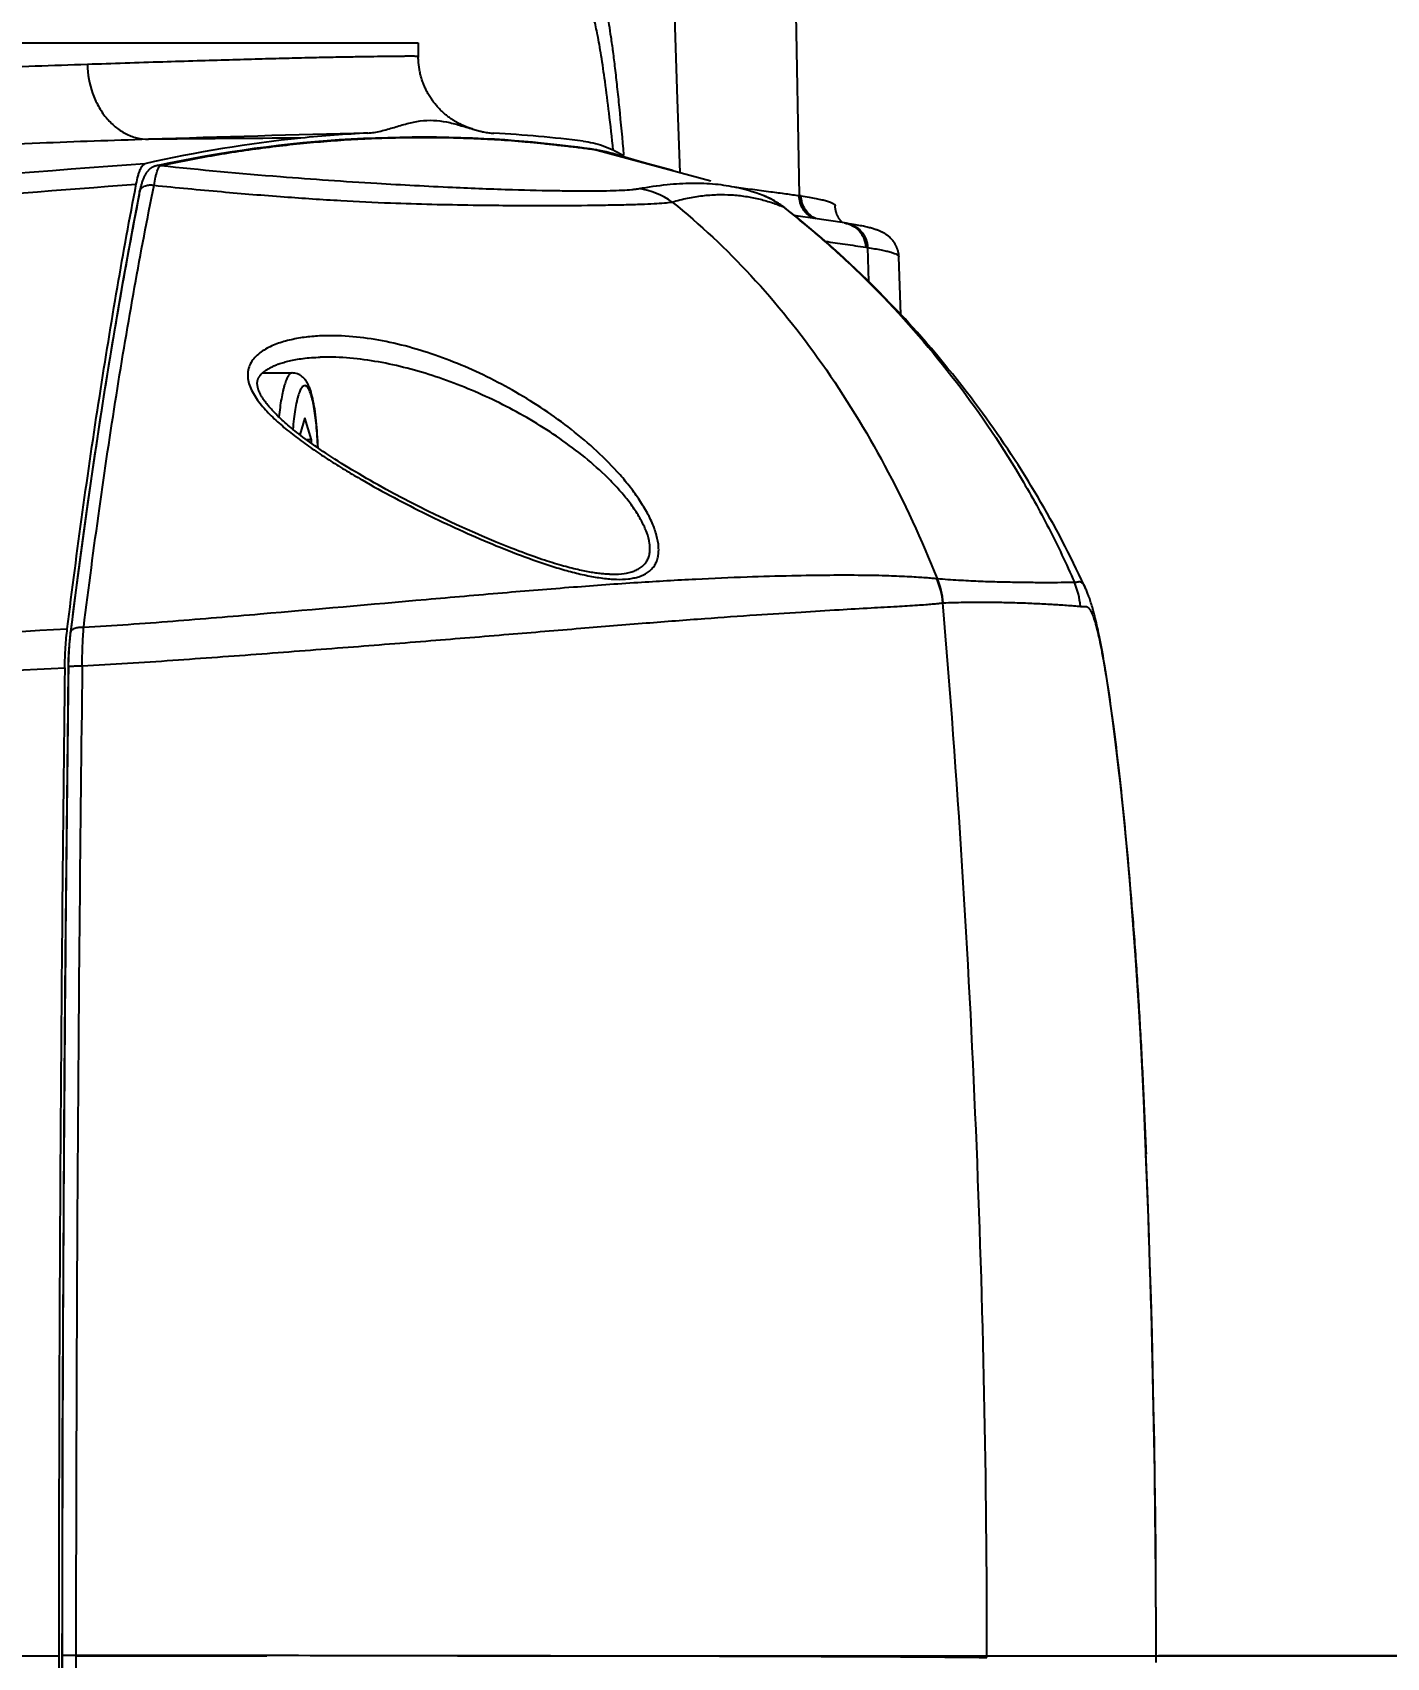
# Model space of a CAD drawing. Header units: millimetres. Extents: x 5828 to 6704, y 123 to 421.
# Drawn here: x 6411.825 to 6414.488, y 189.281 to 192.479 of the extents above; entities that cross this region are included whole.
import ezdxf

# ---------------------------------------------------------------- set-up
doc = ezdxf.new("R2010")
doc.units = ezdxf.units.MM
doc.linetypes.add('CENTER', pattern=[0.6, 0.375, -0.075, 0.075, -0.075])
for name, color, linetype in [('中心线', 7, 'Continuous'), ('外形图', 7, 'Continuous'), ('尺寸标注', 7, 'Continuous')]:
    doc.layers.add(name, color=color, linetype=linetype)
doc.styles.add('微软雅黑', font='msyh.ttc', dxfattribs={"height": 1.5})
doc.dimstyles.new('尺寸标注_1_20比例', dxfattribs={"dimtxt": 1.5, "dimasz": 1.25, "dimexe": 0.5, "dimexo": 0.4, "dimgap": 0.5, "dimtad": 1, "dimdec": 1, "dimlfac": 20, "dimdsep": 46, "dimtxsty": '微软雅黑', "dimcen": 0.09, "dimadec": 0, "dimazin": 0, "dimtp": 0.01, "dimtm": 0.01, "dimtfac": 1, "dimtdec": 1, "dimtofl": 0, "dimtmove": 0, "dimatfit": 3, "dimfxl": 1, "dimtolj": 1, "dimarcsym": 0})

# ---------------------------------------------------------------- blocks, each defined once
blk = doc.blocks.new('*D1102')
at = {"layer": 'Defpoints', "color": 0}
for p in [(6409.4545, 201.6953), (6409.4545, 196.4975), (6406.5795, 189.9086)]:
    blk.add_point(p, dxfattribs=at)
at = {"layer": '尺寸标注', "color": 0, "lineweight": -2}
for p, q in [((6406.5795, 190.3086), (6406.5795, 202.1953)), ((6409.4545, 196.8975), (6409.4545, 202.1953)), ((6405.3295, 201.6953), (6404.0795, 201.6953)), ((6410.7045, 201.6953), (6417.675, 201.6953))]:
    blk.add_line(p, q, dxfattribs=at)
at = {"layer": '尺寸标注', "color": 0}
for points in [[(6405.3295, 201.487), (6405.3295, 201.9037), (6406.5795, 201.6953)], [(6410.7045, 201.9037), (6410.7045, 201.487), (6409.4545, 201.6953)]]:
    blk.add_solid(points, dxfattribs=at)
at = {"layer": '尺寸标注', "color": 0, "insert": (6415.1519, 202.9561), "char_height": 1.5, "attachment_point": 5, "style": '微软雅黑'}
blk.add_mtext('\\A1;\\A1;{\\fAlibaba PuHuiTi 3.0 55 Regular|b0|i0|c134|p18;57.5}', dxfattribs=at)

msp = doc.modelspace()

# ---------------------------------------------------------------- linework, layer by layer
at = {"layer": '中心线', "linetype": 'CENTER', "ltscale": 5}
for p, q in [((6373.6606, 189.2836), (6422.2283, 189.2836)), ((6407.7738, 189.2836), (6411.8764, 189.2836))]:
    msp.add_line(p, q, dxfattribs=at)
at = {"layer": '外形图', "linetype": 'ByBlock'}
for p, q in [((6413.0936, 192.3471), (6413.0813, 192.7076)), ((6413.3248, 192.6086), (6413.3325, 192.1576)), ((6406.326, 192.4586), (6412.583, 192.4586)), ((6412.583, 192.4586), (6412.5835, 192.4306)), ((6412.5835, 192.4298), (6412.5835, 192.4297)), ((6413.0985, 192.203), (6413.0936, 192.3471)), ((6412.6906, 192.2886), (6412.7049, 192.2846)), ((6412.856, 192.2576), (6412.8249, 192.2609)), ((6412.9352, 192.2472), (6413.1593, 192.1864)), ((6412.985, 192.2347), (6412.9659, 192.2403)), ((6412.9881, 192.2369), (6412.988, 192.2377)), ((6413.0072, 192.2283), (6412.985, 192.2347)), ((6413.0352, 192.2204), (6413.0072, 192.2283)), ((6413.0843, 192.2068), (6413.0352, 192.2204)), ((6413.2646, 192.1566), (6413.2619, 192.1577)), ((6413.3147, 192.1256), (6413.3059, 192.1326)), ((6413.3279, 192.1151), (6413.3147, 192.1256)), ((6413.3407, 192.1046), (6413.3279, 192.1151)), ((6413.4218, 192.1039), (6413.3588, 192.1132)), ((6412.0227, 192.1003), (6412.0145, 192.0564)), ((6413.3532, 192.0943), (6413.3407, 192.1046)), ((6413.3654, 192.084), (6413.3532, 192.0943)), ((6413.3773, 192.0738), (6413.3654, 192.084)), ((6413.4256, 192.1033), (6413.4218, 192.1039)), ((6412.0145, 192.0564), (6412.0023, 191.9892)), ((6413.3889, 192.0637), (6413.3773, 192.0738)), ((6413.4002, 192.0536), (6413.3889, 192.0637)), ((6413.4114, 192.0435), (6413.4002, 192.0536)), ((6413.4672, 192.0555), (6413.4694, 191.9889)), ((6413.4224, 192.0335), (6413.4114, 192.0435)), ((6413.4334, 192.0233), (6413.4224, 192.0335)), ((6413.4443, 192.0131), (6413.4334, 192.0233)), ((6413.4552, 192.0026), (6413.4443, 192.0131)), ((6413.5327, 191.9239), (6413.5291, 192.037)), ((6412.0023, 191.9892), (6411.9904, 191.9205)), ((6413.4663, 191.9919), (6413.4552, 192.0026)), ((6413.4775, 191.9808), (6413.4663, 191.9919)), ((6413.489, 191.9693), (6413.4775, 191.9808)), ((6413.5009, 191.9572), (6413.489, 191.9693)), ((6411.9904, 191.9205), (6411.9786, 191.8504)), ((6411.9786, 191.8504), (6411.967, 191.7788)), ((6412.3925, 191.8397), (6412.3905, 191.8397)), ((6412.2771, 191.8086), (6412.3355, 191.8086)), ((6411.967, 191.7788), (6411.9557, 191.706)), ((6411.9557, 191.706), (6411.9446, 191.6319)), ((6412.3602, 191.7202), (6412.3502, 191.6871)), ((6412.3732, 191.6769), (6412.3602, 191.7202)), ((6412.3732, 191.6769), (6412.3637, 191.6769)), ((6412.3732, 191.67), (6412.3732, 191.6769)), ((6411.9446, 191.6319), (6411.9337, 191.5565)), ((6412.5362, 191.5709), (6412.5203, 191.5795)), ((6412.5523, 191.5624), (6412.5362, 191.5709)), ((6411.9337, 191.5565), (6411.923, 191.4799)), ((6412.5685, 191.5539), (6412.5523, 191.5624)), ((6412.5848, 191.5456), (6412.5685, 191.5539)), ((6412.601, 191.5375), (6412.5848, 191.5456)), ((6412.6171, 191.5296), (6412.601, 191.5375)), ((6412.6331, 191.5219), (6412.6171, 191.5296)), ((6412.6488, 191.5145), (6412.6331, 191.5219)), ((6412.6643, 191.5073), (6412.6488, 191.5145)), ((6412.6795, 191.5004), (6412.6643, 191.5073)), ((6411.923, 191.4799), (6411.9126, 191.4022)), ((6412.6944, 191.4938), (6412.6795, 191.5004)), ((6412.7089, 191.4874), (6412.6944, 191.4938)), ((6412.723, 191.4814), (6412.7089, 191.4874)), ((6412.7368, 191.4756), (6412.723, 191.4814)), ((6412.7501, 191.4702), (6412.7368, 191.4756)), ((6412.763, 191.465), (6412.7501, 191.4702)), ((6412.7755, 191.4602), (6412.763, 191.465)), ((6412.9599, 191.4124), (6412.9605, 191.4124)), ((6411.9126, 191.4022), (6411.9024, 191.3234)), ((6411.9024, 191.3234), (6411.8989, 191.2952)), ((6411.8973, 191.2802), (6411.897, 191.2764)), ((6411.8977, 191.284), (6411.8973, 191.2802)), ((6411.8981, 191.2877), (6411.8977, 191.284)), ((6411.8985, 191.2915), (6411.8981, 191.2877)), ((6411.8989, 191.2952), (6411.8985, 191.2915)), ((6413.9249, 191.2821), (6413.9229, 191.292)), ((6413.9268, 191.2722), (6413.9249, 191.2821)), ((6411.8954, 191.2488), (6411.8952, 191.2447)), ((6411.8955, 191.2528), (6411.8954, 191.2488)), ((6411.8957, 191.2568), (6411.8955, 191.2528)), ((6411.8959, 191.2607), (6411.8957, 191.2568)), ((6411.8962, 191.2647), (6411.8959, 191.2607)), ((6411.8964, 191.2686), (6411.8962, 191.2647)), ((6411.8967, 191.2725), (6411.8964, 191.2686)), ((6411.897, 191.2764), (6411.8967, 191.2725)), ((6413.9287, 191.2621), (6413.9268, 191.2722)), ((6413.9306, 191.2518), (6413.9287, 191.2621)), ((6413.9324, 191.2412), (6413.9306, 191.2518)), ((6411.8949, 191.2326), (6411.8939, 191.1498)), ((6411.895, 191.2366), (6411.8949, 191.2326)), ((6411.8951, 191.2407), (6411.895, 191.2366)), ((6411.8952, 191.2447), (6411.8951, 191.2407)), ((6413.9342, 191.2305), (6413.9324, 191.2412)), ((6413.936, 191.2195), (6413.9342, 191.2305)), ((6413.9387, 191.2024), (6413.936, 191.2195)), ((6413.9413, 191.1848), (6413.9387, 191.2024)), ((6413.944, 191.1667), (6413.9413, 191.1848)), ((6411.8939, 191.1498), (6411.8912, 190.9068)), ((6413.9466, 191.1481), (6413.944, 191.1667)), ((6413.9491, 191.1292), (6413.9466, 191.1481)), ((6413.9525, 191.1033), (6413.9491, 191.1292)), ((6413.9558, 191.0767), (6413.9525, 191.1033)), ((6413.9591, 191.0493), (6413.9558, 191.0767)), ((6413.9624, 191.021), (6413.9591, 191.0493)), ((6413.964, 191.0066), (6413.9624, 191.021)), ((6413.9679, 190.9697), (6413.964, 191.0066)), ((6413.9718, 190.9313), (6413.9679, 190.9697)), ((6413.9758, 190.8904), (6413.9718, 190.9313)), ((6411.8912, 190.9068), (6411.8888, 190.6635)), ((6413.9797, 190.8468), (6413.9758, 190.8904)), ((6413.9836, 190.8021), (6413.9797, 190.8468)), ((6413.9873, 190.7576), (6413.9836, 190.8021)), ((6413.9907, 190.7138), (6413.9873, 190.7576)), ((6413.9944, 190.663), (6413.9907, 190.7138)), ((6411.8888, 190.6635), (6411.8869, 190.4203)), ((6413.9977, 190.6136), (6413.9944, 190.663)), ((6414.0009, 190.5629), (6413.9977, 190.6136)), ((6414.0041, 190.5089), (6414.0009, 190.5629)), ((6414.0075, 190.4445), (6414.0041, 190.5089)), ((6411.8869, 190.4203), (6411.8852, 190.1773)), ((6414.0107, 190.3773), (6414.0075, 190.4445)), ((6414.0144, 190.2914), (6414.0107, 190.3773)), ((6414.0152, 190.2713), (6414.0151, 190.2713)), ((6411.8852, 190.1773), (6411.884, 189.9344)), ((6411.884, 189.9344), (6411.8831, 189.6914)), ((6411.8831, 189.6914), (6411.8826, 189.4479)), ((6411.8826, 189.4479), (6411.8825, 189.2037)), ((6415.568, 189.2836), (6414.0394, 189.2836))]:
    msp.add_line(p, q, dxfattribs=at)
for points in [[(6412.6906, 192.2885), (6412.6897, 192.2888), (6412.6888, 192.289), (6412.6879, 192.2893), (6412.687, 192.2896), (6412.6861, 192.2899), (6412.6852, 192.2902), (6412.6843, 192.2905), (6412.6833, 192.2908), (6412.6824, 192.2912), (6412.6814, 192.2915), (6412.6804, 192.2919), (6412.6794, 192.2922), (6412.6784, 192.2926), (6412.6774, 192.293), (6412.6764, 192.2934), (6412.6753, 192.2939), (6412.6742, 192.2943), (6412.6732, 192.2948), (6412.6721, 192.2953), (6412.671, 192.2958), (6412.6698, 192.2963), (6412.6687, 192.2968), (6412.6675, 192.2974), (6412.6663, 192.298), (6412.6651, 192.2986), (6412.6639, 192.2992), (6412.6627, 192.2999), (6412.6614, 192.3005), (6412.6601, 192.3012), (6412.6588, 192.302), (6412.6575, 192.3027), (6412.6562, 192.3035), (6412.6548, 192.3044), (6412.6534, 192.3052), (6412.652, 192.3061), (6412.6506, 192.307), (6412.6492, 192.308), (6412.6477, 192.309), (6412.6463, 192.31), (6412.6448, 192.3111), (6412.6433, 192.3122), (6412.6418, 192.3133), (6412.6403, 192.3145), (6412.6388, 192.3157), (6412.6373, 192.3169), (6412.6357, 192.3182), (6412.6342, 192.3195), (6412.6327, 192.3209), (6412.6312, 192.3223), (6412.6297, 192.3237), (6412.6281, 192.3252), (6412.6266, 192.3267), (6412.6251, 192.3282), (6412.6237, 192.3298), (6412.6222, 192.3314), (6412.6207, 192.333), (6412.6193, 192.3347), (6412.6179, 192.3364), (6412.6165, 192.3381), (6412.6151, 192.3399), (6412.6137, 192.3416), (6412.6124, 192.3435), (6412.611, 192.3453), (6412.6098, 192.3471), (6412.6085, 192.349), (6412.6072, 192.3509), (6412.606, 192.3529), (6412.6048, 192.3548), (6412.6037, 192.3568), (6412.6025, 192.3588), (6412.6014, 192.3608), (6412.6003, 192.3628), (6412.5993, 192.3649), (6412.5983, 192.367), (6412.5973, 192.3691), (6412.5963, 192.3712), (6412.5954, 192.3733), (6412.5945, 192.3754), (6412.5937, 192.3776), (6412.5928, 192.3798), (6412.592, 192.3819), (6412.5913, 192.3841), (6412.5906, 192.3863), (6412.5899, 192.3886), (6412.5892, 192.3908), (6412.5886, 192.393), (6412.588, 192.3953), (6412.5875, 192.3975), (6412.5869, 192.3998), (6412.5865, 192.4021), (6412.586, 192.4044), (6412.5856, 192.4067), (6412.5852, 192.409), (6412.5849, 192.4113), (6412.5846, 192.4136), (6412.5843, 192.4159), (6412.5841, 192.4182), (6412.5839, 192.4206), (6412.5837, 192.4229), (6412.5836, 192.4252), (6412.5835, 192.4275), (6412.5835, 192.4297)], [(6412.8249, 192.2609), (6412.8083, 192.2626), (6412.7909, 192.2642), (6412.7727, 192.2657), (6412.7537, 192.2671), (6412.7337, 192.2684), (6412.7126, 192.2696), (6412.6904, 192.2706), (6412.6673, 192.2714), (6412.6436, 192.2721), (6412.6196, 192.2724), (6412.5955, 192.2726), (6412.5715, 192.2725), (6412.5475, 192.2722), (6412.5236, 192.2716), (6412.4996, 192.2709), (6412.4756, 192.2698), (6412.4517, 192.2686), (6412.4278, 192.2671), (6412.4039, 192.2654), (6412.3801, 192.2634), (6412.3562, 192.2612), (6412.3324, 192.2588), (6412.3085, 192.2562), (6412.2846, 192.2533), (6412.2607, 192.2501), (6412.2367, 192.2467), (6412.2127, 192.2431), (6412.1888, 192.2393), (6412.1647, 192.2352), (6412.1407, 192.2309), (6412.1167, 192.2263), (6412.0926, 192.2215), (6412.0685, 192.2165)], [(6412.9329, 192.2477), (6412.9218, 192.2495), (6412.91, 192.2513), (6412.8974, 192.2529), (6412.8842, 192.2545), (6412.856, 192.2576)], [(6412.9659, 192.2403), (6412.9597, 192.242), (6412.9533, 192.2436), (6412.9467, 192.2451), (6412.9399, 192.2464), (6412.9329, 192.2477)], [(6412.0685, 192.2165), (6412.0678, 192.2163), (6412.0671, 192.2161), (6412.0663, 192.2159), (6412.0656, 192.2157), (6412.0649, 192.2154), (6412.0642, 192.2152), (6412.0634, 192.2149), (6412.0627, 192.2146), (6412.062, 192.2143), (6412.0613, 192.2139), (6412.0607, 192.2136), (6412.06, 192.2132), (6412.0593, 192.2128), (6412.0587, 192.2124), (6412.058, 192.212), (6412.0573, 192.2115), (6412.0567, 192.2111), (6412.0561, 192.2106), (6412.0554, 192.2101), (6412.0548, 192.2095), (6412.0542, 192.209), (6412.0536, 192.2084), (6412.053, 192.2079), (6412.0524, 192.2072), (6412.0518, 192.2066), (6412.0512, 192.2059), (6412.0506, 192.2052), (6412.05, 192.2045), (6412.0494, 192.2038), (6412.0489, 192.203), (6412.0483, 192.2022), (6412.0478, 192.2014), (6412.0472, 192.2005), (6412.0466, 192.1996), (6412.0461, 192.1987), (6412.0455, 192.1977), (6412.045, 192.1966), (6412.0444, 192.1955), (6412.0438, 192.1943), (6412.0433, 192.193), (6412.0427, 192.1917), (6412.0421, 192.1902), (6412.0415, 192.1887), (6412.0409, 192.1871), (6412.0404, 192.1855), (6412.0398, 192.1839), (6412.0393, 192.1823), (6412.0389, 192.1807), (6412.0384, 192.1791), (6412.038, 192.1776), (6412.0376, 192.176), (6412.0372, 192.1744), (6412.0368, 192.1728), (6412.0364, 192.1712), (6412.0361, 192.1697), (6412.0357, 192.1681), (6412.0354, 192.1664), (6412.0351, 192.1649)], [(6413.2619, 192.1577), (6413.2549, 192.1603), (6413.2478, 192.1628), (6413.2406, 192.1652), (6413.2333, 192.1674), (6413.2258, 192.1695), (6413.2181, 192.1716), (6413.2102, 192.1735)], [(6412.0351, 192.1649), (6412.0309, 192.1436), (6412.0227, 192.1003)], [(6413.3059, 192.1326), (6413.3037, 192.1343), (6413.3013, 192.1361), (6413.2989, 192.1378), (6413.2965, 192.1395), (6413.2941, 192.1411), (6413.2916, 192.1427), (6413.2891, 192.1443), (6413.2865, 192.1458), (6413.284, 192.1473), (6413.2814, 192.1487), (6413.2787, 192.1501), (6413.276, 192.1515), (6413.2732, 192.1528), (6413.2704, 192.1541), (6413.2675, 192.1554), (6413.2646, 192.1566)], [(6413.3588, 192.1132), (6413.3308, 192.1174), (6413.3236, 192.1185)], [(6413.4183, 192.1044), (6413.4179, 192.1048), (6413.4173, 192.1053), (6413.4168, 192.1058), (6413.4163, 192.1064), (6413.4157, 192.1069), (6413.4152, 192.1075), (6413.4147, 192.1081), (6413.4142, 192.1088), (6413.4136, 192.1094), (6413.4131, 192.1101), (6413.4126, 192.1108), (6413.4121, 192.1115), (6413.4116, 192.1122), (6413.4111, 192.113), (6413.4106, 192.1137), (6413.4101, 192.1145), (6413.4096, 192.1154), (6413.4092, 192.1162), (6413.4087, 192.1171), (6413.4083, 192.118), (6413.4079, 192.1189), (6413.4075, 192.1198), (6413.4071, 192.1208), (6413.4067, 192.1217), (6413.4063, 192.1227), (6413.406, 192.1238), (6413.4056, 192.1248), (6413.4053, 192.1259), (6413.4051, 192.127), (6413.4048, 192.1281), (6413.4046, 192.1292), (6413.4044, 192.1304), (6413.4042, 192.1315), (6413.404, 192.1327), (6413.4039, 192.1339), (6413.4038, 192.135), (6413.4037, 192.1362), (6413.4037, 192.1374)], [(6413.5291, 192.037), (6413.529, 192.0382), (6413.5289, 192.0394), (6413.5288, 192.0406), (6413.5287, 192.0419), (6413.5285, 192.0431), (6413.5283, 192.0443), (6413.5281, 192.0455), (6413.5278, 192.0467), (6413.5276, 192.0479), (6413.5273, 192.0491), (6413.5269, 192.0502), (6413.5266, 192.0514), (6413.5262, 192.0525), (6413.5258, 192.0536), (6413.5254, 192.0547), (6413.525, 192.0558), (6413.5245, 192.0569), (6413.524, 192.0579), (6413.5235, 192.0589), (6413.523, 192.06), (6413.5225, 192.061), (6413.5219, 192.0619), (6413.5214, 192.0629), (6413.5208, 192.0639), (6413.5202, 192.0648), (6413.5195, 192.0657), (6413.5189, 192.0666), (6413.5183, 192.0675), (6413.5176, 192.0684), (6413.5169, 192.0692), (6413.5162, 192.0701), (6413.5155, 192.0709), (6413.5147, 192.0717), (6413.514, 192.0725), (6413.5132, 192.0733), (6413.5124, 192.0741), (6413.5116, 192.0749), (6413.5108, 192.0756), (6413.5099, 192.0764), (6413.5091, 192.0771), (6413.5082, 192.0779), (6413.5072, 192.0786), (6413.5063, 192.0793), (6413.5053, 192.08), (6413.5043, 192.0807), (6413.5033, 192.0814), (6413.5022, 192.0821), (6413.5011, 192.0828), (6413.5, 192.0834), (6413.4989, 192.0841), (6413.4977, 192.0847), (6413.4965, 192.0854), (6413.4953, 192.086), (6413.494, 192.0866), (6413.4927, 192.0872), (6413.4914, 192.0878), (6413.49, 192.0883), (6413.4886, 192.0889), (6413.4871, 192.0895), (6413.4856, 192.0901), (6413.484, 192.0906), (6413.4823, 192.0912), (6413.4805, 192.0918), (6413.4787, 192.0923), (6413.4768, 192.0929), (6413.4749, 192.0934), (6413.4729, 192.094), (6413.4708, 192.0945), (6413.4686, 192.0951), (6413.4663, 192.0956), (6413.464, 192.0962), (6413.4615, 192.0967), (6413.459, 192.0973), (6413.4563, 192.0979), (6413.4534, 192.0984), (6413.4504, 192.099), (6413.4471, 192.0997), (6413.4436, 192.1003), (6413.4399, 192.101), (6413.4357, 192.1017), (6413.4311, 192.1024), (6413.4256, 192.1033)], [(6413.8954, 191.3862), (6413.8935, 191.3904), (6413.8884, 191.4014), (6413.8832, 191.4124), (6413.8779, 191.4234), (6413.8726, 191.4344), (6413.8671, 191.4454), (6413.8616, 191.4564), (6413.856, 191.4674), (6413.8503, 191.4783), (6413.8446, 191.4892), (6413.8387, 191.5001), (6413.8328, 191.5109), (6413.8268, 191.5217), (6413.8208, 191.5325), (6413.8146, 191.5432), (6413.8084, 191.5539), (6413.8022, 191.5646), (6413.7958, 191.5752), (6413.7894, 191.5858), (6413.783, 191.5963), (6413.7765, 191.6068), (6413.7699, 191.6173), (6413.7633, 191.6277), (6413.7566, 191.638), (6413.7498, 191.6483), (6413.743, 191.6585), (6413.7361, 191.6687), (6413.7292, 191.6789), (6413.7222, 191.689), (6413.7151, 191.6992), (6413.7079, 191.7094), (6413.7005, 191.7196), (6413.6931, 191.7298), (6413.6854, 191.7402), (6413.6776, 191.7507), (6413.6696, 191.7614), (6413.6612, 191.7723), (6413.6526, 191.7834), (6413.6436, 191.7948), (6413.6342, 191.8066), (6413.6242, 191.819), (6413.6135, 191.832), (6413.6026, 191.8449), (6413.5923, 191.8571), (6413.5826, 191.8683), (6413.5735, 191.8788), (6413.5648, 191.8886), (6413.5565, 191.8979), (6413.5486, 191.9066), (6413.541, 191.9149), (6413.5337, 191.9228), (6413.5267, 191.9303), (6413.5199, 191.9375), (6413.5134, 191.9443), (6413.5009, 191.9572)], [(6412.5203, 191.5795), (6412.5046, 191.5882), (6412.4968, 191.5925), (6412.4892, 191.5969), (6412.4816, 191.6012), (6412.4742, 191.6055), (6412.4669, 191.6098), (6412.4598, 191.614), (6412.4527, 191.6182), (6412.4458, 191.6224), (6412.439, 191.6266), (6412.4323, 191.6307), (6412.4259, 191.6348), (6412.4196, 191.6388), (6412.4134, 191.6427), (6412.4074, 191.6466), (6412.4016, 191.6505), (6412.3959, 191.6543), (6412.3904, 191.658), (6412.385, 191.6617), (6412.3798, 191.6653), (6412.3749, 191.6688), (6412.37, 191.6723), (6412.3654, 191.6757), (6412.3609, 191.679), (6412.3565, 191.6822), (6412.3523, 191.6855), (6412.3482, 191.6886), (6412.3443, 191.6917), (6412.3406, 191.6946), (6412.337, 191.6975), (6412.3335, 191.7003), (6412.3302, 191.7031), (6412.327, 191.7058), (6412.324, 191.7084), (6412.3211, 191.711), (6412.3182, 191.7135), (6412.3155, 191.716), (6412.313, 191.7184), (6412.3105, 191.7207), (6412.3081, 191.723), (6412.3059, 191.7252), (6412.3037, 191.7273), (6412.3017, 191.7294), (6412.2997, 191.7314), (6412.2979, 191.7334), (6412.2961, 191.7353), (6412.2944, 191.7372), (6412.2928, 191.7391), (6412.2912, 191.7409), (6412.2897, 191.7426), (6412.2883, 191.7443), (6412.2869, 191.746), (6412.2856, 191.7476), (6412.2844, 191.7492), (6412.2833, 191.7507), (6412.2822, 191.7522), (6412.2811, 191.7537), (6412.2802, 191.7551), (6412.2792, 191.7564), (6412.2783, 191.7578), (6412.2775, 191.7591), (6412.2767, 191.7603), (6412.276, 191.7615), (6412.2753, 191.7627), (6412.2746, 191.7639), (6412.274, 191.765), (6412.2734, 191.7661), (6412.2728, 191.7672), (6412.2723, 191.7683), (6412.2718, 191.7693), (6412.2713, 191.7704), (6412.2709, 191.7714), (6412.2704, 191.7724), (6412.27, 191.7733), (6412.2697, 191.7743), (6412.2693, 191.7752), (6412.269, 191.7761), (6412.2688, 191.7769), (6412.2685, 191.7778), (6412.2682, 191.7786), (6412.268, 191.7794), (6412.2678, 191.7802), (6412.2676, 191.7809), (6412.2675, 191.7817), (6412.2673, 191.7824), (6412.2672, 191.7831), (6412.2671, 191.7838), (6412.267, 191.7846), (6412.2669, 191.7853), (6412.2669, 191.786), (6412.2668, 191.7867), (6412.2668, 191.7875), (6412.2668, 191.7882), (6412.2668, 191.7889), (6412.2668, 191.7897), (6412.2669, 191.7904), (6412.267, 191.7912), (6412.2671, 191.792), (6412.2672, 191.7927), (6412.2674, 191.7935), (6412.2676, 191.7943), (6412.2678, 191.7951), (6412.2681, 191.7959), (6412.2684, 191.7967), (6412.2687, 191.7975), (6412.269, 191.7982), (6412.2694, 191.7989), (6412.2698, 191.7997), (6412.2702, 191.8004), (6412.2706, 191.8011), (6412.2711, 191.8018), (6412.2716, 191.8025), (6412.2721, 191.8032), (6412.2726, 191.8039), (6412.2732, 191.8046), (6412.2738, 191.8052), (6412.2744, 191.8059), (6412.275, 191.8066), (6412.2757, 191.8073), (6412.2764, 191.808), (6412.2772, 191.8087), (6412.2779, 191.8094), (6412.2788, 191.8101), (6412.2796, 191.8108), (6412.2806, 191.8115), (6412.2815, 191.8123), (6412.2825, 191.813), (6412.2836, 191.8138), (6412.2847, 191.8145), (6412.2859, 191.8153), (6412.2871, 191.8161), (6412.2884, 191.8169), (6412.2898, 191.8176), (6412.2912, 191.8184), (6412.2926, 191.8192), (6412.2941, 191.82), (6412.2957, 191.8208), (6412.2974, 191.8216), (6412.2991, 191.8224), (6412.301, 191.8232), (6412.3029, 191.824), (6412.3049, 191.8248), (6412.307, 191.8256), (6412.3092, 191.8264), (6412.3114, 191.8272), (6412.3138, 191.828), (6412.3162, 191.8287), (6412.3187, 191.8295), (6412.3213, 191.8302), (6412.324, 191.831), (6412.3269, 191.8317), (6412.3298, 191.8324), (6412.3329, 191.8331), (6412.336, 191.8338), (6412.3393, 191.8344), (6412.3426, 191.835), (6412.346, 191.8356), (6412.3496, 191.8362), (6412.3532, 191.8367), (6412.357, 191.8372), (6412.3609, 191.8377), (6412.3649, 191.8381), (6412.369, 191.8385), (6412.3731, 191.8388), (6412.3774, 191.8391), (6412.3818, 191.8393), (6412.3862, 191.8395), (6412.3905, 191.8397)], [(6412.9598, 191.4124), (6412.9579, 191.4125), (6412.9556, 191.4126), (6412.9534, 191.4127), (6412.951, 191.4129), (6412.9487, 191.413), (6412.9462, 191.4133), (6412.9437, 191.4135), (6412.9411, 191.4138), (6412.9385, 191.4141), (6412.9357, 191.4144), (6412.9329, 191.4148), (6412.9301, 191.4152), (6412.9271, 191.4156), (6412.9241, 191.4161), (6412.921, 191.4166), (6412.9179, 191.4172), (6412.9146, 191.4178), (6412.9113, 191.4184), (6412.9079, 191.4191), (6412.9045, 191.4199), (6412.9009, 191.4206), (6412.8972, 191.4215), (6412.8935, 191.4223), (6412.8897, 191.4232), (6412.8858, 191.4242), (6412.8818, 191.4252), (6412.8777, 191.4263), (6412.8735, 191.4274), (6412.8693, 191.4286), (6412.8649, 191.4298), (6412.8604, 191.4311), (6412.8559, 191.4325), (6412.8513, 191.4339), (6412.8465, 191.4353), (6412.8417, 191.4369), (6412.8367, 191.4384), (6412.8317, 191.4401), (6412.8265, 191.4418), (6412.8213, 191.4436), (6412.8159, 191.4454), (6412.8105, 191.4473), (6412.8049, 191.4493), (6412.7992, 191.4513), (6412.7935, 191.4534), (6412.7876, 191.4556), (6412.7816, 191.4579), (6412.7755, 191.4602)], [(6413.9229, 191.292), (6413.9219, 191.2971), (6413.9208, 191.3022), (6413.9197, 191.3073), (6413.9186, 191.3123), (6413.9175, 191.3171), (6413.9164, 191.3216), (6413.9153, 191.3259), (6413.9143, 191.3299), (6413.9133, 191.3338), (6413.9123, 191.3375), (6413.9114, 191.3409), (6413.9104, 191.3443), (6413.9095, 191.3475), (6413.9086, 191.3505), (6413.9077, 191.3534), (6413.9068, 191.3562), (6413.906, 191.3589), (6413.9051, 191.3615), (6413.9043, 191.3639), (6413.9034, 191.3663), (6413.9026, 191.3686), (6413.9018, 191.3708), (6413.9009, 191.373), (6413.9001, 191.3751), (6413.8993, 191.3772), (6413.8985, 191.3792), (6413.8977, 191.3811), (6413.8969, 191.3829), (6413.8961, 191.3847), (6413.8954, 191.3862)], [(6414.0351, 189.271), (6414.035, 189.3431), (6414.0347, 189.4155), (6414.0342, 189.4879), (6414.0335, 189.5603), (6414.0326, 189.6325), (6414.0315, 189.7043), (6414.0301, 189.7757), (6414.0286, 189.8465), (6414.0269, 189.9169), (6414.025, 189.9872), (6414.0229, 190.0576), (6414.0205, 190.1282), (6414.018, 190.1994), (6414.0144, 190.2914)]]:
    msp.add_lwpolyline(points, dxfattribs=at)
for centre, radius, start, end in [((6412.614, 189.7266), 2.5576, 95.8689, 102.8392), ((6413.771, 139.6641), 52.6323, 91.40164, 91.87083), ((6412.7546, 123.2861), 68.9859, 90.333983, 90.582891), ((6412.6049, 189.8025), 2.4811, 92.7899, 95.8397), ((6412.6025, 189.8009), 2.4828, 82.9345, 87.0047), ((6412.9288, 192.2238), 0.0242, 74.5423, 80.1223), ((6416.4268, 132.5029), 59.8779, 94.195973, 96.425134), ((6412.0736, 192.1926), 0.0244, 83.002, 102.0234), ((6412.9955, 192.0238), 0.1493, 54.1987, 81.4108), ((6413.208, 192.0182), 0.1496, 52.0284, 68.8902), ((6413.2084, 192.0181), 0.1495, 52.01, 67.8947), ((6413.1864, 191.1598), 1.0085, 81.4273, 81.6708), ((6413.2899, 192.1121), 0.026, 66.3189, 67.2006), ((6413.2955, 190.9489), 1.1198, 81.1801, 81.3704), ((6412.4111, 191.4315), 0.4505, 89.112, 91.3055), ((6412.403, 191.3559), 0.484, 88.6874, 91.2354), ((6413.4655, 191.3435), 0.1505, 4.8318, 23.6716), ((6413.4663, 191.3437), 0.1505, 4.7935, 23.5501), ((6413.7365, 191.3367), 0.1501, 4.7636, 23.4896), ((6389.0256, 189.2891), 24.6766, 359.98029, 4.80526), ((6571.6957, 189.2882), 159.8194, 179.304416, 180.001648), ((6572.1263, 189.2332), 160.2434, 179.2859, 179.981433), ((6577.2452, 189.2022), 165.3353, 179.296566, 179.97126), ((6389.2614, 189.2794), 24.7735, 359.9806, 2.29475), ((6570.4025, 189.2712), 158.5261, 179.995508, 180.698428), ((6572.2016, 189.23), 160.3188, 179.980327, 180.675624), ((6577.3102, 189.2576), 165.4003, 179.99047, 180.664987)]:
    msp.add_arc(centre, radius, start, end, dxfattribs=at)
for points, knots in [([(6412.988, 192.2377), (6412.9853, 192.2689), (6412.9812, 192.3137), (6412.9752, 192.3707), (6412.9711, 192.4072), (6412.9671, 192.4397), (6412.9631, 192.4681), (6412.9593, 192.4926), (6412.9557, 192.5131), (6412.9525, 192.5276), (6412.95, 192.5372), (6412.9483, 192.543), (6412.9466, 192.5478), (6412.9449, 192.5517), (6412.9433, 192.5547), (6412.9417, 192.5569), (6412.94, 192.5583), (6412.9378, 192.5594), (6412.9351, 192.5595), (6412.9324, 192.5592), (6412.9303, 192.559), (6412.9281, 192.559), (6412.9254, 192.5594), (6412.9221, 192.5598), (6412.9188, 192.5602), (6412.9142, 192.5602), (6412.9085, 192.5596), (6412.9014, 192.559), (6412.894, 192.5589), (6412.8863, 192.5592), (6412.8782, 192.5595), (6412.8728, 192.5595), (6412.87, 192.5595)], [0, 0, 0, 0, 0.23762, 0.340788, 0.433596, 0.516137, 0.588558, 0.650993, 0.703473, 0.746012, 0.763598, 0.778774, 0.791586, 0.802136, 0.810656, 0.817429, 0.82281, 0.827293, 0.835364, 0.843429, 0.847485, 0.85156, 0.859839, 0.868247, 0.8767, 0.885205, 0.902581, 0.920534, 0.939142, 0.958555, 0.978828, 1, 1, 1, 1]), ([(6412.9671, 192.247), (6412.9644, 192.2714), (6412.9593, 192.3166), (6412.9515, 192.3787), (6412.945, 192.4236), (6412.9399, 192.4541), (6412.9365, 192.473), (6412.9331, 192.4892), (6412.9298, 192.5027), (6412.9266, 192.5136), (6412.9235, 192.5219), (6412.9208, 192.5272), (6412.9185, 192.5302), (6412.917, 192.5317), (6412.9155, 192.5327), (6412.9136, 192.5335), (6412.9121, 192.5336), (6412.9112, 192.5336)], [0, 0, 0, 0, 0.24812, 0.459067, 0.633282, 0.706871, 0.771549, 0.827322, 0.874214, 0.912354, 0.941994, 0.96375, 0.972131, 0.979152, 0.985105, 0.990365, 1, 1, 1, 1]), ([(6412.5835, 192.4306), (6412.5835, 192.4307), (6412.5833, 192.4309), (6412.5831, 192.431), (6412.5826, 192.4312), (6412.5819, 192.4314), (6412.5807, 192.4315), (6412.5792, 192.4316), (6412.5766, 192.4318), (6412.5725, 192.4318), (6412.5665, 192.4318), (6412.5593, 192.4318), (6412.5508, 192.4316), (6412.5409, 192.4315), (6412.5298, 192.4314), (6412.5123, 192.4312), (6412.4873, 192.4309), (6412.4534, 192.4304), (6412.4145, 192.4297), (6412.3706, 192.4288), (6412.3218, 192.4276), (6412.2682, 192.4261), (6412.2098, 192.4245), (6412.1468, 192.4226), (6412.0538, 192.4197), (6411.9819, 192.4174), (6411.9325, 192.4157)], [0, 0, 0, 0, 0.000499, 0.00087, 0.001348, 0.002654, 0.004447, 0.006736, 0.009525, 0.016609, 0.025705, 0.036811, 0.049926, 0.065046, 0.082166, 0.101278, 0.145434, 0.197429, 0.25718, 0.324597, 0.399563, 0.481957, 0.571655, 0.668517, 0.772341, 1, 1, 1, 1]), ([(6411.9325, 192.4157), (6411.8642, 192.4134), (6411.72, 192.4081), (6411.493, 192.3974), (6411.2455, 192.3826), (6410.9801, 192.3633), (6410.6996, 192.3396), (6410.3034, 192.3027), (6410.0012, 192.2724), (6409.7967, 192.2532)], [0, 0, 0, 0, 0.095647, 0.202071, 0.31819, 0.442819, 0.574683, 0.712435, 1, 1, 1, 1]), ([(6411.9325, 192.4157), (6411.933, 192.3966), (6411.938, 192.368), (6411.9533, 192.3337), (6411.9683, 192.3113), (6411.9864, 192.2928), (6412.007, 192.279), (6412.0294, 192.2704), (6412.0451, 192.2684), (6412.0528, 192.2684)], [0, 0, 0, 0, 0.274497, 0.407721, 0.536124, 0.659025, 0.776523, 0.889589, 1, 1, 1, 1]), ([(6412.4841, 192.2807), (6412.4884, 192.2809), (6412.4971, 192.282), (6412.5144, 192.2856), (6412.5358, 192.292), (6412.5613, 192.2997), (6412.5871, 192.3052), (6412.6133, 192.3065), (6412.6393, 192.3031), (6412.665, 192.2964), (6412.682, 192.291), (6412.6906, 192.2885)], [0, 0, 0, 0, 0.061428, 0.123728, 0.250364, 0.377252, 0.501707, 0.623971, 0.746962, 0.872712, 1, 1, 1, 1]), ([(6412.0766, 192.2168), (6412.1121, 192.2244), (6412.1832, 192.2381), (6412.2903, 192.254), (6412.3976, 192.2651), (6412.487, 192.2703), (6412.5586, 192.2722), (6412.6122, 192.2724), (6412.666, 192.2714), (6412.7107, 192.2696), (6412.7466, 192.2675), (6412.7735, 192.2655), (6412.8004, 192.2632), (6412.8273, 192.2606), (6412.8543, 192.2576), (6412.8813, 192.2546), (6412.9083, 192.2514), (6412.9263, 192.2488), (6412.9352, 192.2472)], [0, 0, 0, 0, 0.126117, 0.251394, 0.376064, 0.500377, 0.562488, 0.624614, 0.686791, 0.749059, 0.780241, 0.811463, 0.842733, 0.874058, 0.905442, 0.93689, 0.968398, 1, 1, 1, 1]), ([(6412.7049, 192.2846), (6412.7072, 192.2841), (6412.7128, 192.2828), (6412.7219, 192.2811), (6412.7288, 192.2804), (6412.7322, 192.2803)], [0, 0, 0, 0, 0.252766, 0.628327, 1, 1, 1, 1]), ([(6412.0528, 192.2684), (6411.9814, 192.2661), (6411.8306, 192.2608), (6411.5931, 192.2501), (6411.334, 192.2353), (6411.0558, 192.2161), (6410.7617, 192.1925), (6410.3466, 192.1559), (6410.0299, 192.126), (6409.8157, 192.1071)], [0, 0, 0, 0, 0.095495, 0.201809, 0.31791, 0.442618, 0.574617, 0.712494, 1, 1, 1, 1]), ([(6412.9079, 192.2648), (6412.9144, 192.264), (6412.9276, 192.2616), (6412.9543, 192.2539), (6412.9735, 192.2446), (6412.9858, 192.2371)], [0, 0, 0, 0, 0.238046, 0.48196, 1, 1, 1, 1]), ([(6412.9352, 192.2472), (6412.9379, 192.2467), (6412.9486, 192.2447), (6412.9593, 192.2422), (6412.9672, 192.2399)], [0, 0, 0, 0, 0.247144, 1, 1, 1, 1]), ([(6412.0287, 192.1805), (6412.0297, 192.186), (6412.0314, 192.1936), (6412.0343, 192.203), (6412.0364, 192.2086), (6412.0385, 192.2132), (6412.0407, 192.2167), (6412.043, 192.2191), (6412.0448, 192.2201), (6412.0456, 192.2202)], [0, 0, 0, 0, 0.372755, 0.528665, 0.663322, 0.776448, 0.868702, 0.941862, 1, 1, 1, 1]), ([(6412.0637, 192.178), (6412.0645, 192.1834), (6412.0659, 192.1908), (6412.0682, 192.2001), (6412.0698, 192.2055), (6412.0714, 192.2099), (6412.0731, 192.2132), (6412.0747, 192.2156), (6412.076, 192.2166), (6412.0766, 192.2168)], [0, 0, 0, 0, 0.388024, 0.548118, 0.684565, 0.797076, 0.885916, 0.952348, 1, 1, 1, 1]), ([(6412.0766, 192.2168), (6412.155, 192.2086), (6412.2967, 192.1956), (6412.4882, 192.1823), (6412.6405, 192.1742), (6412.7605, 192.1695), (6412.8434, 192.1675), (6412.8981, 192.167), (6412.9312, 192.167), (6412.9596, 192.1674), (6412.9832, 192.1682), (6413, 192.1693), (6413.011, 192.1705), (6413.0156, 192.1711), (6413.0178, 192.1715)], [0, 0, 0, 0, 0.25088, 0.452308, 0.610652, 0.735979, 0.834263, 0.874657, 0.909756, 0.939798, 0.964883, 0.98499, 0.993141, 1, 1, 1, 1]), ([(6404.9761, 191.2511), (6405.2675, 191.3061), (6405.8511, 191.412), (6406.7286, 191.5584), (6407.6081, 191.6926), (6408.7831, 191.8553), (6410.2558, 192.0287), (6411.4373, 192.1352), (6412.0286, 192.1803)], [0, 0, 0, 0, 0.125003, 0.250006, 0.375009, 0.500013, 0.750011, 1, 1, 1, 1]), ([(6411.893, 191.3053), (6411.912, 191.4584), (6411.9429, 191.6829), (6411.9905, 191.9743), (6412.0157, 192.113), (6412.0287, 192.1805)], [0, 0, 0, 0, 0.522498, 0.767201, 1, 1, 1, 1]), ([(6411.9253, 191.3082), (6411.935, 191.3861), (6411.9551, 191.5386), (6411.9884, 191.7617), (6412.024, 191.9739), (6412.0501, 192.1113), (6412.0637, 192.178)], [0, 0, 0, 0, 0.267423, 0.523751, 0.768213, 1, 1, 1, 1]), ([(6412.0351, 192.1649), (6412.0354, 192.1663), (6412.0364, 192.1691), (6412.0391, 192.1725), (6412.0425, 192.1752), (6412.0478, 192.1777), (6412.055, 192.1791), (6412.0608, 192.1786), (6412.0637, 192.178)], [0, 0, 0, 0, 0.124875, 0.249859, 0.374966, 0.50016, 0.749946, 1, 1, 1, 1]), ([(6412.0637, 192.178), (6412.1079, 192.1736), (6412.1932, 192.1654), (6412.3157, 192.1553), (6412.4266, 192.1479), (6412.5504, 192.1419), (6412.6596, 192.1394), (6412.7559, 192.1384), (6412.831, 192.138), (6412.8972, 192.1383), (6412.9553, 192.1391), (6412.9905, 192.1398), (6413.0206, 192.1407), (6413.0458, 192.1418), (6413.066, 192.1431), (6413.0778, 192.1443), (6413.0828, 192.145)], [0, 0, 0, 0, 0.130639, 0.252001, 0.361102, 0.457295, 0.616207, 0.68205, 0.740312, 0.837004, 0.876617, 0.911022, 0.940502, 0.965191, 0.985072, 1, 1, 1, 1]), ([(6413.0178, 192.1715), (6413.0361, 192.1748), (6413.0708, 192.1798), (6413.1211, 192.1832), (6413.1672, 192.1814), (6413.1963, 192.1767), (6413.2102, 192.1735)], [0, 0, 0, 0, 0.287788, 0.543837, 0.779097, 1, 1, 1, 1]), ([(6413.2052, 192.1747), (6413.2291, 192.1716), (6413.2629, 192.1672), (6413.3053, 192.1615), (6413.3239, 192.1589), (6413.3325, 192.1576)], [0, 0, 0, 0, 0.561452, 0.796179, 1, 1, 1, 1]), ([(6411.8993, 191.2938), (6411.909, 191.3714), (6411.929, 191.5232), (6411.9618, 191.7454), (6411.9967, 191.9567), (6412.022, 192.0936), (6412.035, 192.1601)], [0, 0, 0, 0, 0.267425, 0.52375, 0.768207, 1, 1, 1, 1]), ([(6413.0828, 192.145), (6413.0929, 192.148), (6413.1128, 192.153), (6413.1425, 192.1578), (6413.1713, 192.16), (6413.1994, 192.1595), (6413.2266, 192.1566), (6413.2526, 192.1516), (6413.277, 192.1449), (6413.2925, 192.1392), (6413.3, 192.1361)], [0, 0, 0, 0, 0.141993, 0.277228, 0.406843, 0.533205, 0.65699, 0.776457, 0.890299, 1, 1, 1, 1]), ([(6413.0828, 192.145), (6413.138, 192.1009), (6413.2441, 192.0011), (6413.384, 191.8262), (6413.5066, 191.6255), (6413.5739, 191.4798), (6413.6043, 191.4038)], [0, 0, 0, 0, 0.231357, 0.475316, 0.731828, 1, 1, 1, 1]), ([(6413.3616, 192.1127), (6413.3574, 192.1146), (6413.3494, 192.1197), (6413.34, 192.1305), (6413.334, 192.1434), (6413.3326, 192.1529), (6413.3325, 192.1576)], [0, 0, 0, 0, 0.248221, 0.497616, 0.748306, 1, 1, 1, 1]), ([(6413.3659, 192.1121), (6413.3617, 192.114), (6413.3536, 192.1191), (6413.3443, 192.1298), (6413.3383, 192.1428), (6413.3368, 192.1523), (6413.3367, 192.157)], [0, 0, 0, 0, 0.248326, 0.497756, 0.748403, 1, 1, 1, 1]), ([(6413.3367, 192.157), (6413.342, 192.1562), (6413.3517, 192.1547), (6413.3653, 192.1523), (6413.3768, 192.1498), (6413.3862, 192.1475), (6413.3928, 192.1454), (6413.397, 192.1436), (6413.3993, 192.1424), (6413.4012, 192.1412), (6413.4026, 192.14), (6413.4035, 192.1387), (6413.4037, 192.1378), (6413.4037, 192.1374)], [0, 0, 0, 0, 0.221587, 0.414724, 0.579384, 0.715724, 0.824115, 0.868072, 0.905418, 0.936463, 0.961756, 0.982315, 1, 1, 1, 1]), ([(6413.3004, 192.1359), (6413.3314, 192.1117), (6413.392, 192.0614), (6413.5066, 191.9532), (6413.6371, 191.8049), (6413.7484, 191.6417), (6413.8247, 191.5038), (6413.8585, 191.4326), (6413.8742, 191.3966)], [0, 0, 0, 0, 0.124898, 0.249839, 0.500003, 0.750158, 0.875095, 1, 1, 1, 1]), ([(6413.3004, 192.1359), (6413.3009, 192.1357), (6413.3028, 192.1348), (6413.3046, 192.1336), (6413.3059, 192.1326)], [0, 0, 0, 0, 0.239004, 1, 1, 1, 1]), ([(6413.4218, 192.1039), (6413.4274, 192.103), (6413.4385, 192.0993), (6413.452, 192.0883), (6413.4611, 192.0733), (6413.4634, 192.0618), (6413.4636, 192.0561)], [0, 0, 0, 0, 0.248543, 0.497873, 0.748406, 1, 1, 1, 1]), ([(6413.4256, 192.1033), (6413.4312, 192.1024), (6413.4423, 192.0986), (6413.4558, 192.0877), (6413.4648, 192.0727), (6413.4671, 192.0612), (6413.4672, 192.0555)], [0, 0, 0, 0, 0.248584, 0.497932, 0.748448, 1, 1, 1, 1]), ([(6413.3841, 192.0678), (6413.3971, 192.0658), (6413.4236, 192.0619), (6413.4501, 192.0581), (6413.4636, 192.0561)], [0, 0, 0, 0, 0.491276, 1, 1, 1, 1]), ([(6413.4672, 192.0555), (6413.4719, 192.0548), (6413.4808, 192.0533), (6413.4933, 192.0511), (6413.504, 192.0488), (6413.5129, 192.0465), (6413.5197, 192.0443), (6413.5242, 192.0423), (6413.5267, 192.0406), (6413.528, 192.0394), (6413.5288, 192.0382), (6413.5291, 192.0374), (6413.5291, 192.037)], [0, 0, 0, 0, 0.215431, 0.40921, 0.576066, 0.713892, 0.822771, 0.904141, 0.935329, 0.960888, 0.981847, 1, 1, 1, 1]), ([(6412.4008, 191.8818), (6412.3905, 191.8816), (6412.3703, 191.8804), (6412.3405, 191.8761), (6412.3166, 191.87), (6412.2986, 191.8634), (6412.286, 191.8574), (6412.2744, 191.8503), (6412.2641, 191.8418), (6412.2558, 191.8319), (6412.25, 191.8205), (6412.2475, 191.8078), (6412.2484, 191.7944), (6412.2524, 191.7809), (6412.2589, 191.7676), (6412.2673, 191.7547), (6412.2807, 191.7378), (6412.3001, 191.7179), (6412.3258, 191.6957), (6412.3533, 191.6745), (6412.3821, 191.6543), (6412.4117, 191.6349), (6412.442, 191.6161), (6412.4832, 191.5919), (6412.5356, 191.5631), (6412.5993, 191.5305), (6412.6637, 191.5), (6412.7281, 191.4718), (6412.792, 191.4465), (6412.845, 191.4283), (6412.8866, 191.4165), (6412.9166, 191.4094), (6412.9454, 191.4044), (6412.9643, 191.4028), (6412.9735, 191.4025)], [0, 0, 0, 0, 0.029506, 0.058419, 0.086566, 0.100278, 0.113685, 0.126734, 0.139391, 0.151675, 0.16374, 0.175909, 0.188575, 0.201984, 0.216152, 0.230978, 0.246323, 0.278108, 0.310876, 0.344257, 0.378041, 0.412097, 0.446337, 0.480699, 0.549588, 0.618429, 0.686889, 0.754562, 0.820874, 0.88495, 0.915745, 0.945401, 0.97361, 1, 1, 1, 1]), ([(6412.9735, 191.4025), (6412.9813, 191.4023), (6412.9927, 191.4026), (6413.0073, 191.4049), (6413.0203, 191.4082), (6413.0321, 191.4136), (6413.0417, 191.4214), (6413.0475, 191.4283), (6413.052, 191.4363), (6413.0549, 191.4453), (6413.0564, 191.4553), (6413.0565, 191.47), (6413.0527, 191.4899), (6413.0437, 191.5145), (6413.0308, 191.5397), (6413.0146, 191.565), (6412.9959, 191.59), (6412.968, 191.6226), (6412.9292, 191.661), (6412.8786, 191.703), (6412.8249, 191.7411), (6412.7691, 191.7752), (6412.7118, 191.8051), (6412.6536, 191.8307), (6412.5948, 191.8518), (6412.5357, 191.8679), (6412.4768, 191.8785), (6412.4375, 191.8816), (6412.418, 191.8819)], [0, 0, 0, 0, 0.02517, 0.036889, 0.048011, 0.068591, 0.078332, 0.087954, 0.097712, 0.107866, 0.118626, 0.130132, 0.155524, 0.183934, 0.214761, 0.247359, 0.281191, 0.315847, 0.386516, 0.457889, 0.529169, 0.599896, 0.669771, 0.738568, 0.80611, 0.872259, 0.93692, 1, 1, 1, 1]), ([(6412.9605, 191.4124), (6412.968, 191.4122), (6412.9825, 191.4126), (6413, 191.4157), (6413.0123, 191.4203), (6413.0202, 191.4247), (6413.027, 191.4302), (6413.0325, 191.4369), (6413.0364, 191.4446), (6413.0388, 191.4534), (6413.0395, 191.4629), (6413.0385, 191.477), (6413.0333, 191.4957), (6413.0227, 191.5184), (6413.0085, 191.5413), (6412.9915, 191.564), (6412.9721, 191.5861), (6412.9439, 191.6148), (6412.9054, 191.6482), (6412.8559, 191.6845), (6412.8039, 191.7173), (6412.7502, 191.7466), (6412.6953, 191.7723), (6412.6395, 191.7944), (6412.5833, 191.8127), (6412.5268, 191.8268), (6412.4704, 191.8363), (6412.4327, 191.8393), (6412.4141, 191.8397)], [0, 0, 0, 0, 0.025999, 0.049573, 0.060426, 0.070711, 0.080569, 0.090233, 0.100001, 0.11018, 0.121013, 0.132647, 0.158392, 0.187124, 0.218114, 0.25068, 0.284306, 0.318624, 0.38838, 0.458727, 0.529028, 0.598929, 0.6682, 0.73667, 0.804197, 0.870664, 0.93597, 1, 1, 1, 1]), ([(6412.3355, 191.8086), (6412.3323, 191.8086), (6412.3285, 191.8044), (6412.3257, 191.7993), (6412.3238, 191.7953), (6412.3221, 191.7906), (6412.3203, 191.7852), (6412.3186, 191.7792), (6412.3164, 191.7701), (6412.3139, 191.7572), (6412.3113, 191.7402), (6412.3099, 191.7282), (6412.3093, 191.7219)], [0, 0, 0, 0, 0.105192, 0.145946, 0.193201, 0.247032, 0.307396, 0.37417, 0.447166, 0.610828, 0.796056, 1, 1, 1, 1]), ([(6412.3862, 191.6609), (6412.3859, 191.6701), (6412.385, 191.688), (6412.3829, 191.7136), (6412.38, 191.7369), (6412.3763, 191.7571), (6412.3723, 191.7721), (6412.3685, 191.7824), (6412.3651, 191.7895), (6412.3607, 191.7962), (6412.3545, 191.8025), (6412.3459, 191.8074), (6412.3391, 191.8086), (6412.3355, 191.8086)], [0, 0, 0, 0, 0.164823, 0.319559, 0.459915, 0.582891, 0.687979, 0.73507, 0.780463, 0.82701, 0.878426, 0.936803, 1, 1, 1, 1]), ([(6412.3858, 191.6612), (6412.3855, 191.6688), (6412.3848, 191.6835), (6412.3832, 191.7049), (6412.381, 191.7245), (6412.3784, 191.7418), (6412.3757, 191.7547), (6412.3733, 191.7635), (6412.3715, 191.7689), (6412.3696, 191.7736), (6412.3677, 191.7774), (6412.3657, 191.7803), (6412.3637, 191.7824), (6412.3616, 191.7836), (6412.3593, 191.7837), (6412.3572, 191.7828), (6412.3551, 191.781), (6412.3532, 191.7783), (6412.3512, 191.7747), (6412.3494, 191.7703), (6412.3476, 191.765), (6412.3458, 191.759), (6412.3435, 191.7495), (6412.341, 191.7358), (6412.3385, 191.7176), (6412.3372, 191.7046), (6412.3366, 191.6978)], [0, 0, 0, 0, 0.103409, 0.201367, 0.291562, 0.371906, 0.440612, 0.470156, 0.496316, 0.519017, 0.538253, 0.554126, 0.566936, 0.577356, 0.586669, 0.596628, 0.608692, 0.623682, 0.641977, 0.663723, 0.688937, 0.717562, 0.749486, 0.822595, 0.906736, 1, 1, 1, 1]), ([(6411.9253, 191.3082), (6411.9838, 191.3116), (6412.0997, 191.3199), (6412.3242, 191.3387), (6412.5404, 191.3579), (6412.7457, 191.3759), (6412.8845, 191.3873), (6413.0112, 191.3965), (6413.1251, 191.4031), (6413.2259, 191.4074), (6413.3139, 191.4099), (6413.3894, 191.4111), (6413.453, 191.4111), (6413.5054, 191.4101), (6413.5422, 191.4085), (6413.5664, 191.4071), (6413.5808, 191.4061), (6413.5929, 191.4051), (6413.6001, 191.4044), (6413.6033, 191.404)], [0, 0, 0, 0, 0.104569, 0.207153, 0.401907, 0.491597, 0.574657, 0.650312, 0.71815, 0.778084, 0.830278, 0.875043, 0.912748, 0.943754, 0.968392, 0.978428, 0.987003, 0.994173, 1, 1, 1, 1]), ([(6413.6043, 191.4038), (6413.6182, 191.4029), (6413.6451, 191.401), (6413.6844, 191.399), (6413.7213, 191.3977), (6413.756, 191.3971), (6413.7885, 191.3966), (6413.8189, 191.3963), (6413.8429, 191.3965), (6413.8611, 191.3967), (6413.8699, 191.3967), (6413.8742, 191.3966)], [0, 0, 0, 0, 0.154818, 0.300172, 0.436699, 0.564957, 0.685314, 0.797904, 0.902742, 0.952285, 1, 1, 1, 1]), ([(6413.8742, 191.3966), (6413.8751, 191.3966), (6413.8768, 191.3967), (6413.8794, 191.3972), (6413.8818, 191.3978), (6413.884, 191.398), (6413.8857, 191.3978), (6413.8876, 191.3972), (6413.8901, 191.3953), (6413.8929, 191.3914), (6413.8945, 191.3882), (6413.8954, 191.3862)], [0, 0, 0, 0, 0.096966, 0.192485, 0.286778, 0.379344, 0.426543, 0.476786, 0.597518, 0.764952, 1, 1, 1, 1]), ([(6411.9224, 191.232), (6411.9818, 191.2353), (6412.0996, 191.2429), (6412.274, 191.2558), (6412.4432, 191.2687), (6412.6051, 191.2815), (6412.7577, 191.294), (6412.8989, 191.3058), (6413.0275, 191.3163), (6413.1426, 191.3252), (6413.2441, 191.3323), (6413.3322, 191.3379), (6413.4075, 191.3425), (6413.4704, 191.3461), (6413.5217, 191.3491), (6413.5575, 191.3512), (6413.5808, 191.3528), (6413.5945, 191.3539), (6413.6058, 191.355), (6413.6125, 191.3558), (6413.6155, 191.3562)], [0, 0, 0, 0, 0.105211, 0.208545, 0.308919, 0.405063, 0.495626, 0.579406, 0.655541, 0.723582, 0.783452, 0.835347, 0.879607, 0.91662, 0.946768, 0.97043, 0.979957, 0.988023, 0.994686, 1, 1, 1, 1]), ([(6413.6163, 191.3563), (6413.6296, 191.3568), (6413.6558, 191.3574), (6413.6941, 191.3576), (6413.7306, 191.3573), (6413.7653, 191.3565), (6413.7981, 191.3551), (6413.8291, 191.3534), (6413.8538, 191.3519), (6413.8726, 191.3505), (6413.8817, 191.3497), (6413.8861, 191.3492)], [0, 0, 0, 0, 0.148659, 0.290584, 0.425728, 0.554104, 0.675751, 0.790625, 0.898643, 0.950112, 1, 1, 1, 1]), ([(6413.8861, 191.3492), (6413.8872, 191.3491), (6413.8894, 191.349), (6413.8926, 191.3492), (6413.8953, 191.3493), (6413.8975, 191.349), (6413.8999, 191.3481), (6413.9022, 191.3462), (6413.9044, 191.3435), (6413.9062, 191.3407), (6413.908, 191.3371), (6413.9107, 191.3307), (6413.9141, 191.3206), (6413.9182, 191.3058), (6413.9225, 191.2877), (6413.927, 191.2662), (6413.9316, 191.2414), (6413.9363, 191.2134), (6413.9431, 191.1701), (6413.9516, 191.1091), (6413.9615, 191.028), (6413.9712, 190.9372), (6413.9805, 190.8381), (6413.9893, 190.7323), (6413.9973, 190.6212), (6414.0043, 190.5062), (6414.0101, 190.3892), (6414.0135, 190.3107), (6414.0151, 190.2713)], [0, 0, 0, 0, 0.002987, 0.005926, 0.008846, 0.010336, 0.011919, 0.015756, 0.018256, 0.021285, 0.024941, 0.029287, 0.040149, 0.05402, 0.070966, 0.090949, 0.113909, 0.139748, 0.168326, 0.233174, 0.307716, 0.391135, 0.482072, 0.578832, 0.680472, 0.785785, 0.892733, 1, 1, 1, 1]), ([(6404.977, 190.5995), (6405.1203, 190.6211), (6405.4071, 190.6632), (6405.9811, 190.7438), (6406.6995, 190.8382), (6407.5627, 190.9416), (6408.4271, 191.0351), (6409.2924, 191.1185), (6410.1586, 191.1915), (6411.0254, 191.2541), (6411.6037, 191.2892), (6411.893, 191.3052)], [0, 0, 0, 0, 0.062513, 0.125026, 0.250049, 0.375069, 0.500082, 0.625086, 0.750076, 0.875048, 1, 1, 1, 1]), ([(6411.8881, 191.2284), (6411.8883, 191.2419), (6411.8892, 191.2676), (6411.8915, 191.2932), (6411.893, 191.3053)], [0, 0, 0, 0, 0.524176, 1, 1, 1, 1]), ([(6411.8953, 191.2303), (6411.8954, 191.2414), (6411.8962, 191.2627), (6411.8981, 191.2838), (6411.8993, 191.2938)], [0, 0, 0, 0, 0.524421, 1, 1, 1, 1]), ([(6411.8991, 191.2969), (6411.8993, 191.2982), (6411.9002, 191.3007), (6411.9029, 191.3036), (6411.9063, 191.3056), (6411.9099, 191.307), (6411.9137, 191.3079), (6411.9188, 191.3086), (6411.9227, 191.3085), (6411.9253, 191.3082)], [0, 0, 0, 0, 0.124293, 0.249058, 0.374112, 0.499283, 0.624505, 0.74975, 1, 1, 1, 1]), ([(6411.9224, 191.232), (6411.9224, 191.2453), (6411.9228, 191.2707), (6411.9243, 191.2961), (6411.9253, 191.3082)], [0, 0, 0, 0, 0.524379, 1, 1, 1, 1]), ([(6404.9776, 190.5735), (6405.1209, 190.5936), (6405.4076, 190.633), (6405.9814, 190.7084), (6406.6994, 190.7969), (6407.5621, 190.894), (6408.4258, 190.9815), (6409.2903, 191.0592), (6410.1557, 191.1266), (6411.0216, 191.1835), (6411.5993, 191.2144), (6411.8881, 191.2282)], [0, 0, 0, 0, 0.062512, 0.125023, 0.250046, 0.375067, 0.500082, 0.625088, 0.750079, 0.875051, 1, 1, 1, 1]), ([(6411.8949, 191.2306), (6411.8949, 191.2307), (6411.8952, 191.2309), (6411.8956, 191.231), (6411.896, 191.2311), (6411.8966, 191.2312), (6411.8973, 191.2313), (6411.8982, 191.2314), (6411.899, 191.2315), (6411.9002, 191.2316), (6411.9016, 191.2317), (6411.9034, 191.2318), (6411.9057, 191.2319), (6411.9086, 191.232), (6411.912, 191.2321), (6411.9155, 191.2321), (6411.9189, 191.2321), (6411.9212, 191.232), (6411.9224, 191.232)], [0, 0, 0, 0, 0.015054, 0.030677, 0.04631, 0.061944, 0.093211, 0.124479, 0.155747, 0.187016, 0.249553, 0.31209, 0.374627, 0.499701, 0.624776, 0.74985, 0.874925, 1, 1, 1, 1]), ([(6411.8825, 189.2851), (6411.8828, 189.2851), (6411.8833, 189.2851), (6411.8845, 189.2851), (6411.8865, 189.2851), (6411.8893, 189.2851), (6411.8928, 189.2851), (6411.8974, 189.2851), (6411.9031, 189.2851), (6411.9077, 189.2851), (6411.91, 189.2851)], [0, 0, 0, 0, 0.031249, 0.062499, 0.124999, 0.249999, 0.374999, 0.499999, 0.75, 1, 1, 1, 1]), ([(6411.91, 189.2851), (6412.0559, 189.2851), (6412.3235, 189.2849), (6412.6909, 189.2845), (6412.9917, 189.2839), (6413.2317, 189.2834), (6413.4162, 189.2827), (6413.5376, 189.2822), (6413.611, 189.2816), (6413.6499, 189.2813), (6413.6792, 189.281), (6413.6955, 189.2807), (6413.7022, 189.2806)], [0, 0, 0, 0, 0.244228, 0.448064, 0.614857, 0.74781, 0.849779, 0.923631, 0.951006, 0.972601, 0.988831, 1, 1, 1, 1])]:
    msp.add_open_spline(points, degree=3, knots=knots, dxfattribs=at)
for points in [[(6413.6033, 191.404), (6413.6037, 191.4039), (6413.604, 191.4039), (6413.6043, 191.4038)], [(6413.6155, 191.3562), (6413.6157, 191.3562), (6413.616, 191.3563), (6413.6163, 191.3563)]]:
    msp.add_open_spline(points, degree=3, dxfattribs=at)

# ---------------------------------------------------------------- dimensions: what is measured, and where the dimension line sits
at = {"layer": '尺寸标注'}
dim = msp.add_linear_dim(base=(6409.4545, 201.6953), p1=(6406.5795, 189.9086), p2=(6409.4545, 196.4975), text='\\A1;{\\fAlibaba PuHuiTi 3.0 55 Regular|b0|i0|c134|p18;<>}', dimstyle='尺寸标注_1_20比例', dxfattribs=at)
dim.commit()
dim.dimension.update_dxf_attribs({"geometry": '*D1102', "text_midpoint": (6415.1519, 201.6953), "dimtype": 160})

doc.saveas('drawing.dxf')
